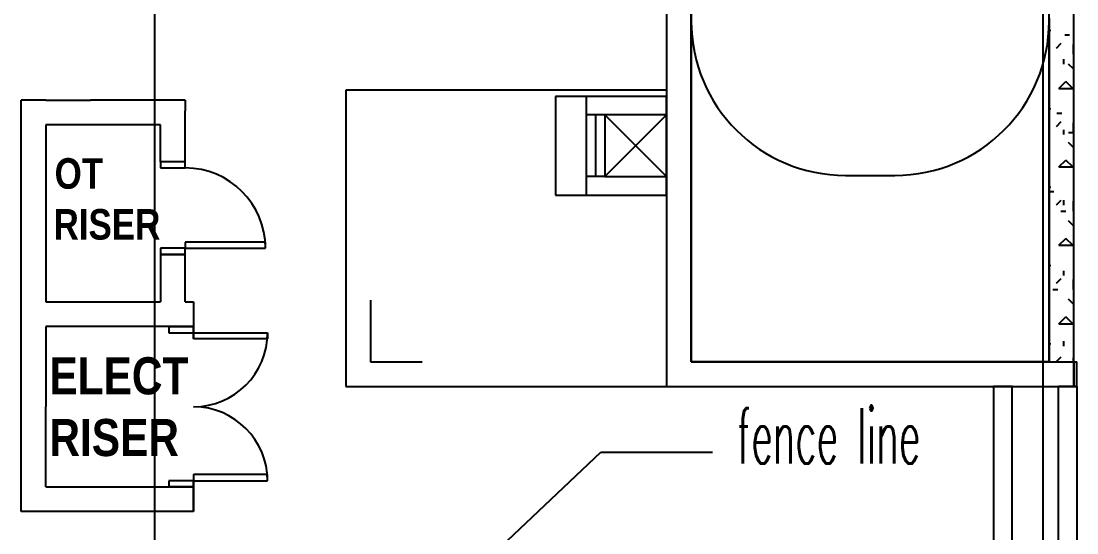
# Model space of a CAD drawing. Header units: millimetres. Extents: x -145636 to 131102, y -135903 to -7470.
# Drawn here: x 62815 to 71370, y -55195 to -51048 of the extents above; entities that cross this region are included whole.
import ezdxf

# ---------------------------------------------------------------- set-up
doc = ezdxf.new("R2010")
doc.units = ezdxf.units.MM
doc.layers.add('M_ARCHI', color=8, linetype='Continuous')
doc.styles.add('Arial Narrow_B_2', font='ARIALNB.TTF', dxfattribs={"height": 500})
doc.styles.add('PLANS_66kv_2018910_BASE FLOOR PLANS$0$DIMENSIONS', font='simplex.shx')

# ---------------------------------------------------------------- blocks, each defined once
blk = doc.blocks.new('RF Archi 21.10.2024')
at = {"layer": 'M_ARCHI', "color": 8}
for p, q in [((-102511, -25375.2), (-102511, -128210.3)), ((-95311, -25375.2), (-95311, -128210.3)), ((-95261, -70213.5), (-95261, -63128.5)), ((-98361, -64228.5), (-98361, -70413.5)), ((-98161, -68013.5), (-98161, -64228.5)), ((-95061, -70213.5), (-95061, -66528.5)), ((-98161, -67078.5), (-98161, -70213.5)), ((-95261, -67428.5), (-95261, -70213.5)), ((-103591, -71428.5), (-103591, -68093.5)), ((-103391, -68093.5), (-103591, -68093.5)), ((-103391, -68093.5), (-103028.6, -68093.5)), ((-102461, -68093.5), (-103028.6, -68093.5)), ((-102261, -68093.5), (-102461, -68093.5)), ((-102261, -68093.5), (-102261, -68180)), ((-98361, -68013.5), (-100961, -68013.5)), ((-100961, -68013.5), (-100961, -68213.5)), ((-98361, -68063.5), (-99261, -68063.5)), ((-99261, -68063.5), (-99261, -68863.5)), ((-99011, -68063.5), (-99011, -68863.5)), ((-98361, -68863.5), (-98361, -68063.5)), ((-98161, -68213.5), (-98161, -68013.5)), ((-102261, -68593.5), (-102261, -68180)), ((-100961, -68213.5), (-100961, -70213.5)), ((-98861, -68213.5), (-99011, -68213.5)), ((-98936, -68213.5), (-98936, -68713.5)), ((-98361, -68213.5), (-98861, -68713.5)), ((-98361, -68213.5), (-98861, -68213.5)), ((-98861, -68213.5), (-98861, -68713.5)), ((-98861, -68213.5), (-98361, -68713.5)), ((-98361, -68213.5), (-98697.4, -68213.5)), ((-98361, -68713.5), (-98361, -68213.5)), ((-98361, -68463.5), (-98361, -68213.5)), ((-98161, -70213.5), (-98161, -68213.5)), ((-103391, -68293.5), (-103391, -69728.5)), ((-102461, -68293.5), (-103391, -68293.5)), ((-102461, -68593.5), (-102461, -68293.5)), ((-102261, -68593.5), (-102461, -68593.5)), ((-102261, -68593.5), (-102461, -68593.5)), ((-102461, -68593.5), (-102461, -68643.5)), ((-102261, -68643.5), (-102261, -68593.5)), ((-102461, -68643.5), (-102261, -68643.5)), ((-98861, -68713.5), (-99011, -68713.5)), ((-98861, -68713.5), (-98361, -68713.5)), ((-96911, -68703.5), (-96511, -68703.5)), ((-99261, -68863.5), (-98361, -68863.5)), ((-102261, -69293.5), (-102461, -69293.5)), ((-102461, -69293.5), (-102461, -69343.5)), ((-101611, -69243.5), (-102261, -69243.5)), ((-102261, -69243.5), (-102261, -69293.5)), ((-102261, -69293.5), (-101611, -69293.5)), ((-102261, -69343.5), (-102261, -69293.5)), ((-101611, -69293.5), (-101611, -69243.5)), ((-102461, -69343.5), (-102461, -69728.5)), ((-102261, -69343.5), (-102461, -69343.5)), ((-102461, -69343.5), (-102261, -69343.5)), ((-102261, -69728.5), (-102261, -69343.5)), ((-100761, -69713.5), (-100761, -70213.5)), ((-103391, -69728.5), (-102461, -69728.5)), ((-102261, -69728.5), (-102193.9, -69728.5)), ((-102193.9, -69728.5), (-102193.9, -70028.5)), ((-103390, -69928.5), (-103393.9, -71228.5)), ((-102193.9, -69928.5), (-103391, -69928.5)), ((-102393.9, -69928.5), (-102393.9, -69978.5)), ((-102393.9, -69928.5), (-102193.9, -69928.5)), ((-102393.9, -69978.5), (-102193.9, -69978.5)), ((-102193.9, -69978.5), (-102193.9, -69928.5)), ((-102193.9, -70028.5), (-102193.9, -69978.5)), ((-102193.9, -69978.5), (-101593.9, -69978.5)), ((-101593.9, -69978.5), (-101593.9, -70028.5)), ((-101593.9, -70028.5), (-102193.9, -70028.5)), ((-100961, -70213.5), (-100961, -70413.5)), ((-100761, -70213.5), (-100342.3, -70213.5)), ((-98086, -70213.5), (-98161, -70213.5)), ((-98161, -70213.5), (-95261, -70213.5)), ((-96986, -70213.5), (-98086, -70213.5)), ((-95261, -70213.5), (-96986, -70213.5)), ((-95261, -70213.5), (-95036, -70213.5)), ((-95061, -70213.5), (-95061, -70413.5)), ((-95061, -70413.5), (-95061, -70213.5)), ((-95036, -70413.5), (-95036, -70213.5)), ((-100961, -70413.5), (-98086, -70413.5)), ((-98086, -70413.5), (-96986, -70413.5)), ((-96986, -70413.5), (-95061, -70413.5)), ((-95561, -70413.5), (-95711, -70413.5)), ((-95711, -70413.5), (-95711, -97593.5)), ((-95561, -97593.5), (-95561, -70413.5)), ((-95186, -73078.5), (-95186, -70413.5)), ((-95036, -70413.5), (-95186, -70413.5)), ((-95061, -70413.5), (-95036, -70413.5)), ((-95036, -70413.5), (-95036, -72928.5)), ((-100933.7, -72875.7), (-98893.7, -70945.1)), ((-98893.7, -70945.1), (-97989.5, -70945.1)), ((-101593.9, -71128.5), (-102193.9, -71128.5)), ((-102193.9, -71128.5), (-102193.9, -71178.5)), ((-102193.9, -71128.5), (-102193.9, -71428.5)), ((-101593.9, -71178.5), (-101593.9, -71128.5)), ((-103391, -71228.5), (-102193.9, -71228.5)), ((-102193.9, -71178.5), (-102393.9, -71178.5)), ((-102393.9, -71178.5), (-102393.9, -71228.5)), ((-102193.9, -71228.5), (-102393.9, -71228.5)), ((-102193.9, -71178.5), (-101593.9, -71178.5)), ((-102193.9, -71228.5), (-102193.9, -71178.5)), ((-102193.9, -71428.5), (-102193.9, -71228.5)), ((-103391, -71428.5), (-103591, -71428.5)), ((-102193.9, -71428.5), (-103391, -71428.5))]:
    blk.add_line(p, q, dxfattribs=at)
at = {"layer": 'M_ARCHI', "color": 8, "linetype": 'Continuous'}
for p, q in [((-95251.6, -67533.8), (-95251.6, -67523.9)), ((-95134.4, -67563.6), (-95094.7, -67563.6)), ((-95202, -67672.8), (-95162.3, -67633.1)), ((-95063.1, -67722.3), (-95063.1, -67643)), ((-95061, -67645.1), (-95063.1, -67643)), ((-95063.1, -67722.4), (-95061, -67720.3)), ((-95142.4, -67801.4), (-95142.4, -67761.7)), ((-95063.1, -67841.4), (-95102.8, -67801.7)), ((-95182.2, -68000.2), (-95126.1, -67944.1)), ((-95182.1, -68000.2), (-95069.9, -68000.2)), ((-95069.9, -68000.2), (-95126.1, -67944.1)), ((-95251.6, -68168.8), (-95251.6, -68158.9)), ((-95202, -68307.8), (-95162.3, -68268.1)), ((-95197.9, -68198.6), (-95158.2, -68198.6)), ((-95142.4, -68372.9), (-95142.4, -68333.2)), ((-95063.1, -68357.3), (-95063.1, -68278)), ((-95061, -68280.1), (-95063.1, -68278)), ((-95063.1, -68476.4), (-95102.8, -68436.7)), ((-95102.7, -68357.3), (-95063, -68357.3)), ((-95063.1, -68357.4), (-95061, -68355.3)), ((-95182.2, -68635.2), (-95126.1, -68579.1)), ((-95069.9, -68635.2), (-95126.1, -68579.1)), ((-95182.1, -68635.2), (-95069.9, -68635.2)), ((-95261, -68833.6), (-95221.7, -68833.6)), ((-95251.6, -68803.8), (-95251.6, -68793.9)), ((-95202, -68942.8), (-95162.3, -68903.1)), ((-95142.4, -68944.4), (-95142.4, -68904.7)), ((-95063.1, -68992.3), (-95063.1, -68913)), ((-95061, -68915.1), (-95063.1, -68913)), ((-95166.2, -68992.3), (-95126.5, -68992.3)), ((-95063.1, -68992.4), (-95061, -68990.3)), ((-95063.1, -69111.4), (-95102.8, -69071.7)), ((-95182.2, -69270.2), (-95126.1, -69214.1)), ((-95182.1, -69270.2), (-95069.9, -69270.2)), ((-95069.9, -69270.2), (-95126.1, -69214.1)), ((-95251.6, -69438.8), (-95251.6, -69428.9)), ((-95202, -69577.8), (-95162.3, -69538.1)), ((-95142.4, -69515.9), (-95142.4, -69476.2)), ((-95063.1, -69627.3), (-95063.1, -69548)), ((-95061, -69550.1), (-95063.1, -69548)), ((-95229.7, -69627.3), (-95190, -69627.3)), ((-95063.1, -69627.4), (-95061, -69625.3)), ((-95063.1, -69746.4), (-95102.8, -69706.7)), ((-95182.2, -69905.2), (-95126.1, -69849.1)), ((-95069.9, -69905.2), (-95126.1, -69849.1)), ((-95182.1, -69905.2), (-95069.9, -69905.2)), ((-95251.6, -70073.8), (-95251.6, -70063.9)), ((-95142.4, -70087.4), (-95142.4, -70047.7)), ((-95202, -70212.8), (-95162.3, -70173.1)), ((-95063.1, -70213.5), (-95063.1, -70183)), ((-95061, -70185.1), (-95063.1, -70183))]:
    blk.add_line(p, q, dxfattribs=at)
at = {"layer": 'M_ARCHI', "color": 8}
for centre, radius, start, end in [((-96911, -67453.5), 1250, 180, 270), ((-96511, -67453.5), 1250, 270, 0), ((-102261, -69293.5), 650, 0, 90), ((-102193.9, -69978.5), 600, 270, 0), ((-102193.9, -71178.5), 600, 0, 90)]:
    blk.add_arc(centre, radius, start, end, dxfattribs=at)
at = {"layer": 'M_ARCHI', "color": 8, "linetype": 'Continuous', "style": 'Arial Narrow_B_2'}
for s, height, p in [('OT', 247.28, (-103319.7, -68811.7)), ('RISER', 247.28, (-103328.1, -69223.8)), ('ELECT', 300, (-103361.9, -70477.7)), ('RISER', 300, (-103361.9, -70977.7))]:
    blk.add_text(s, height=height, dxfattribs=at).set_placement(p)
at = {"layer": 'M_ARCHI', "color": 8, "linetype": 'Continuous', "style": 'PLANS_66kv_2018910_BASE FLOOR PLANS$0$DIMENSIONS', "width": 0.5}
blk.add_text('fence line', height=450, dxfattribs=at).set_placement((-97790.3, -71038.8))

msp = doc.modelspace()

# ---------------------------------------------------------------- block references
at = {"layer": 'M_ARCHI', "color": 8, "linetype": 'Continuous'}
msp.add_blockref('RF Archi 21.10.2024', (166405.7, 16405.4), dxfattribs=at)

doc.saveas('drawing.dxf')
